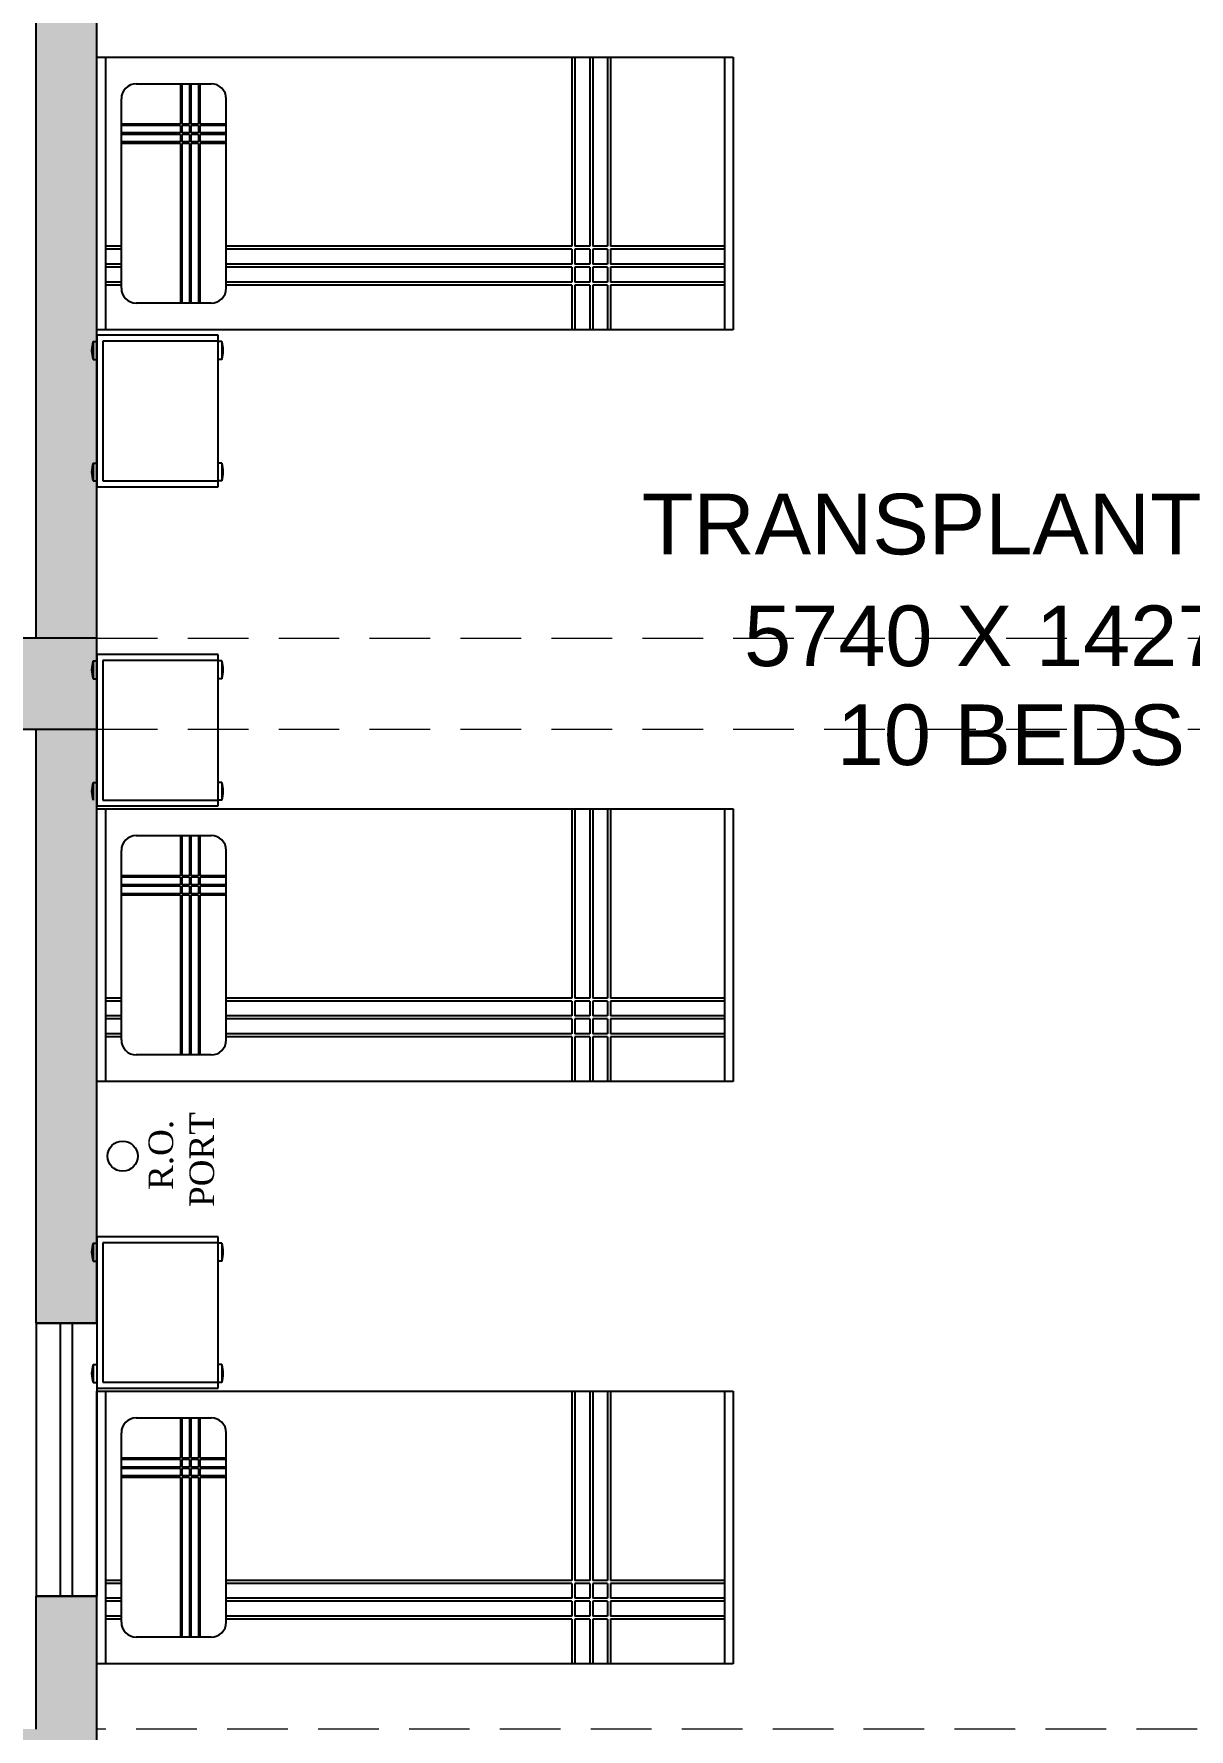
# Model space of a CAD drawing. Extents: x 11034434 to 11724204, y -4674497 to -3911811.
# Drawn here: x 11291213 to 11295024, y -4629742 to -4624148 of the extents above; entities that cross this region are included whole.
import ezdxf

# ---------------------------------------------------------------- set-up
doc = ezdxf.new("R2010")
doc.units = 0
doc.header["$MEASUREMENT"] = 0
doc.linetypes.add('HIDDEN', pattern=[0.375, 0.25, -0.125])
doc.layers.get('0').update_dxf_attribs({"color": 251, "linetype": 'CONTINUOUS'})
for name, color, linetype in [('BEAM', 251, 'CONTINUOUS'), ('HATCH', 251, 'CONTINUOUS'), ('HS', 251, 'CONTINUOUS')]:
    doc.layers.add(name, color=color, linetype=linetype)
doc.layers.add('OT TEXT', color=251, linetype='CONTINUOUS', lineweight=5)
doc.styles.get("Standard").update_dxf_attribs({"font": 'arial.ttf'})

msp = doc.modelspace()

# ---------------------------------------------------------------- hatches: boundary and pattern name
at = {"layer": 'HATCH', "ltscale": 500}
h = msp.add_hatch(color=251, dxfattribs=at)
h.dxf.hatch_style = 1
h.paths.add_polyline_path([(11284390.7, -4648802), (11284690.7, -4648802), (11284690.7, -4649702), (11284390.7, -4649702)])
h.paths.add_polyline_path([(11327800.7, -4652667), (11328700.7, -4652667), (11328700.7, -4652967), (11327800.7, -4652967)])
h.paths.add_polyline_path([(11302215.7, -4658732), (11302515.7, -4658732), (11302515.7, -4659632), (11302215.7, -4659632)])
h.paths.add_polyline_path([(11324600.7, -4658732), (11325200.7, -4658732), (11325200.7, -4659032), (11324600.7, -4659032)])
h.paths.add_polyline_path([(11280960.7, -4640612), (11281710.7, -4640612), (11281710.7, -4640912), (11280960.7, -4640912)])
h.paths.add_polyline_path([(11280960.7, -4644142), (11281860.7, -4644142), (11281860.7, -4644442), (11280960.7, -4644442)])
h.paths.add_polyline_path([(11317942.4, -4658632), (11318770.7, -4658632), (11318770.7, -4658932), (11317942.4, -4658932)])
h.paths.add_polyline_path([(11294185.7, -4658032), (11294485.7, -4658032), (11294485.7, -4658932), (11294185.7, -4658932)])
h.paths.add_polyline_path([(11288015.7, -4658182), (11288315.7, -4658182), (11288315.7, -4658932), (11288015.7, -4658932)])
h.paths.add_polyline_path([(11287690.7, -4658957), (11287990.7, -4658957), (11287990.7, -4659707), (11287690.7, -4659707)])
h.paths.add_polyline_path([(11280960.7, -4629742), (11281710.7, -4629742), (11281710.7, -4630042), (11280960.7, -4630042)])
h.paths.add_polyline_path([(11327800.7, -4629742), (11328700.7, -4629742), (11328700.7, -4630042), (11327800.7, -4630042)])
h.paths.add_polyline_path([(11280860.7, -4648802), (11281160.7, -4648802), (11281160.7, -4649702), (11280860.7, -4649702)])
h.paths.add_polyline_path([(11287690.7, -4658182), (11287990.7, -4658182), (11287990.7, -4658932), (11287690.7, -4658932)])
h.paths.add_polyline_path([(11327700.7, -4616012), (11328000.7, -4616012), (11328000.7, -4615033.7), (11327700.7, -4615033.7)])
h.paths.add_polyline_path([(11280960.7, -4637012), (11281710.7, -4637012), (11281710.7, -4637312), (11280960.7, -4637312)])
h.paths.add_polyline_path([(11309415.7, -4658732), (11309715.7, -4658732), (11309715.7, -4659632), (11309415.7, -4659632)])
h.paths.add_polyline_path([(11327800.7, -4609782), (11328700.7, -4609782), (11328700.7, -4610082), (11327800.7, -4610082)])
h.paths.add_polyline_path([(11327800.7, -4626142), (11328700.7, -4626142), (11328700.7, -4626442), (11327800.7, -4626442)])
h.paths.add_polyline_path([(11280960.7, -4633412), (11281710.7, -4633412), (11281710.7, -4633712), (11280960.7, -4633712)])
h.paths.add_polyline_path([(11313015.7, -4652702), (11313315.7, -4652702), (11313315.7, -4653602), (11313015.7, -4653602)])
h.paths.add_polyline_path([(11327800.7, -4633412), (11328700.7, -4633412), (11328700.7, -4633712), (11327800.7, -4633712)])
h.paths.add_polyline_path([(11286005.7, -4619012), (11286305.7, -4619012), (11286305.7, -4619612), (11286005.7, -4619612)])
h.paths.add_polyline_path([(11280960.7, -4619012), (11281860.7, -4619012), (11281860.7, -4619312), (11280960.7, -4619312)])
h.paths.add_polyline_path([(11327800.7, -4619012), (11328600.7, -4619012), (11328600.7, -4619312), (11327800.7, -4619312)])
h.paths.add_polyline_path([(11324600.7, -4647742), (11325299.6, -4647742), (11325299.6, -4648042), (11324600.7, -4648042)])
h.paths.add_polyline_path([(11321770.7, -4658632), (11322598.9, -4658632), (11322598.9, -4658932), (11321770.7, -4658932)])
h.paths.add_polyline_path([(11327800.7, -4640612), (11328700.7, -4640612), (11328700.7, -4640912), (11327800.7, -4640912)])
h.paths.add_polyline_path([(11286005.7, -4615412), (11286305.7, -4615412), (11286305.7, -4616012), (11286005.7, -4616012)])
h.paths.add_polyline_path([(11286330.7, -4615412), (11286630.7, -4615412), (11286630.7, -4616012), (11286330.7, -4616012)])
h.paths.add_polyline_path([(11282340.7, -4615112), (11282640.7, -4615112), (11282640.7, -4616012), (11282340.7, -4616012)])
h.paths.add_polyline_path([(11327800.7, -4658632), (11328700.7, -4658632), (11328700.7, -4658932), (11327800.7, -4658932)])
h.paths.add_polyline_path([(11300450.7, -4607482), (11300750.7, -4607482), (11300750.7, -4608382), (11300450.7, -4608382)])
h.paths.add_polyline_path([(11306480.7, -4607482), (11306780.7, -4607482), (11306780.7, -4608382), (11306480.7, -4608382)])
h.paths.add_polyline_path([(11284390.7, -4658182), (11284690.7, -4658182), (11284690.7, -4658932), (11284390.7, -4658932)])
h.paths.add_polyline_path([(11286330.7, -4619012), (11286630.7, -4619012), (11286630.7, -4619612), (11286330.7, -4619612)])
h.paths.add_polyline_path([(11297150.7, -4607482), (11297450.7, -4607482), (11297450.7, -4608382), (11297150.7, -4608382)])
h.paths.add_polyline_path([(11282340.7, -4609232), (11282640.7, -4609232), (11282640.7, -4609982), (11282340.7, -4609982)])
h.paths.add_polyline_path([(11286005.7, -4622612), (11286305.7, -4622612), (11286305.7, -4623212), (11286005.7, -4623212)])
h.paths.add_polyline_path([(11286330.7, -4623212), (11286630.7, -4623212), (11286630.7, -4622612), (11286330.7, -4622612)])
h.paths.add_polyline_path([(11284390.7, -4643692), (11284690.7, -4643692), (11284690.7, -4644442), (11284390.7, -4644442)])
h.paths.add_polyline_path([(11286005.7, -4609232), (11286305.7, -4609232), (11286305.7, -4609982), (11286005.7, -4609982)])
h.paths.add_polyline_path([(11283940.7, -4658957), (11284690.7, -4658957), (11284690.7, -4659257), (11283940.7, -4659257)])
h.paths.add_polyline_path([(11313015.7, -4658732), (11313315.7, -4658732), (11313315.7, -4659632), (11313015.7, -4659632)])
h.paths.add_polyline_path([(11284390.7, -4652702), (11284690.7, -4652702), (11284690.7, -4653452), (11284390.7, -4653452)])
h.paths.add_polyline_path([(11305815.7, -4658732), (11306115.7, -4658732), (11306115.7, -4659632), (11305815.7, -4659632)])
h.paths.add_polyline_path([(11327800.7, -4622612), (11328700.7, -4622612), (11328700.7, -4622912), (11327800.7, -4622912)])
h.paths.add_polyline_path([(11280960.7, -4626142), (11281710.7, -4626142), (11281710.7, -4626442), (11280960.7, -4626442)])
h.paths.add_polyline_path([(11321770.7, -4658957), (11322370.7, -4658957), (11322370.7, -4659257), (11321770.7, -4659257)])
h.paths.add_polyline_path([(11280685.7, -4658957), (11281435.7, -4658957), (11281435.7, -4659257), (11280685.7, -4659257)])
h.paths.add_polyline_path([(11318170.7, -4658957), (11318770.7, -4658957), (11318770.7, -4659257), (11318170.7, -4659257)])
h.paths.add_polyline_path([(11281860.7, -4622612), (11280960.7, -4622612), (11280960.7, -4622912), (11281860.7, -4622912)])
h.paths.add_polyline_path([(11294185.7, -4652702), (11294485.7, -4652702), (11294485.7, -4653602), (11294185.7, -4653602)])
h.paths.add_polyline_path([(11298615.7, -4658732), (11298915.7, -4658732), (11298915.7, -4659632), (11298615.7, -4659632)])
h.paths.add_polyline_path([(11318470.7, -4652702), (11318770.7, -4652702), (11318770.7, -4653602), (11318470.7, -4653602)])
h.paths.add_polyline_path([(11327800.7, -4644142), (11328700.7, -4644142), (11328700.7, -4644442), (11327800.7, -4644442)])
h.paths.add_polyline_path([(11327800.7, -4649402), (11328778.9, -4649402), (11328778.9, -4649702), (11327800.7, -4649702)])
h.paths.add_polyline_path([(11288760.7, -4609082), (11289060.7, -4609082), (11289060.7, -4609982), (11288760.7, -4609982)])
edge = h.paths.add_edge_path()
edge.add_line((11309265.7, -4609082), (11309265.7, -4609982))
edge.add_line((11321770.7, -4649702), (11322748.9, -4649702))
edge.add_line((11287690.7, -4643692), (11287690.7, -4644442))
edge.add_line((11309565.7, -4616012), (11309565.7, -4615112))
edge.add_line((11287990.7, -4653452), (11287990.7, -4652702))
edge.add_line((11288015.7, -4652702), (11288015.7, -4653452))
h.paths.add_polyline_path([(11306480.7, -4649402), (11307380.7, -4649402), (11307380.7, -4649702), (11306480.7, -4649702)], flags=17)
h.paths.add_polyline_path([(11291120.7, -4648802), (11291420.7, -4648802), (11291420.7, -4649702), (11291120.7, -4649702)], flags=17)
h.paths.add_polyline_path([(11288015.7, -4648952), (11288315.7, -4648952), (11288315.7, -4649702), (11288015.7, -4649702)], flags=17)
h.paths.add_polyline_path([(11288015.7, -4652702), (11288315.7, -4652702), (11288315.7, -4653452), (11288015.7, -4653452)], flags=17)
h.paths.add_polyline_path([(11296472.4, -4649402), (11297450.7, -4649402), (11297450.7, -4649702), (11296472.4, -4649702)], flags=17)
h.paths.add_polyline_path([(11298276.5, -4652702), (11299254.8, -4652702), (11299254.8, -4653002), (11298276.5, -4653002)], flags=17)
h.paths.add_polyline_path([(11311840.7, -4649402), (11312740.7, -4649402), (11312740.7, -4649702), (11311840.7, -4649702)], flags=17)
h.paths.add_polyline_path([(11300450.7, -4649402), (11301428.9, -4649402), (11301428.9, -4649702), (11300450.7, -4649702)], flags=17)
h.paths.add_polyline_path([(11317870.7, -4649402), (11318770.7, -4649402), (11318770.7, -4649702), (11317870.7, -4649702)], flags=17)
h.paths.add_polyline_path([(11287690.7, -4648952), (11287990.7, -4648952), (11287990.7, -4649702), (11287690.7, -4649702)], flags=17)
h.paths.add_polyline_path([(11287690.7, -4652702), (11287990.7, -4652702), (11287990.7, -4653452), (11287690.7, -4653452)], flags=17)
h.paths.add_polyline_path([(11311840.7, -4622612), (11312740.7, -4622612), (11312740.7, -4622912), (11311840.7, -4622912)], flags=17)
h.paths.add_polyline_path([(11306480.7, -4615412), (11306780.7, -4615412), (11306780.7, -4616012), (11306480.7, -4616012)], flags=16)
h.paths.add_polyline_path([(11306480.7, -4629742), (11307380.7, -4629742), (11307380.7, -4630042), (11306480.7, -4630042)], flags=17)
h.paths.add_polyline_path([(11303250.7, -4613552), (11303850.7, -4613552), (11303850.7, -4613852), (11303250.7, -4613852)], flags=17)
h.paths.add_polyline_path([(11303250.7, -4615712), (11303850.7, -4615712), (11303850.7, -4616012), (11303250.7, -4616012)], flags=16)
h.paths.add_polyline_path([(11311840.7, -4644142), (11312740.7, -4644142), (11312740.7, -4644442), (11311840.7, -4644442)], flags=17)
h.paths.add_polyline_path([(11287690.7, -4643692), (11287990.7, -4643692), (11287990.7, -4644442), (11287690.7, -4644442)], flags=17)
h.paths.add_polyline_path([(11297450.7, -4633712), (11296550.7, -4633712), (11296550.7, -4633412), (11297450.7, -4633412)], flags=17)
h.paths.add_polyline_path([(11290520.7, -4640612), (11291420.7, -4640612), (11291420.7, -4640912), (11290520.7, -4640912)], flags=17)
h.paths.add_polyline_path([(11297150.7, -4643842), (11297450.7, -4643842), (11297450.7, -4644742), (11297150.7, -4644742)], flags=17)
h.paths.add_polyline_path([(11290520.7, -4644142), (11291420.7, -4644142), (11291420.7, -4644442), (11290520.7, -4644442)], flags=17)
h.paths.add_polyline_path([(11306480.7, -4640612), (11307380.7, -4640612), (11307380.7, -4640912), (11306480.7, -4640912)], flags=17)
h.paths.add_polyline_path([(11288015.7, -4643692), (11288315.7, -4643692), (11288315.7, -4644442), (11288015.7, -4644442)], flags=17)
h.paths.add_polyline_path([(11290520.7, -4637012), (11291420.7, -4637012), (11291420.7, -4637312), (11290520.7, -4637312)], flags=17)
h.paths.add_polyline_path([(11311840.7, -4626142), (11312740.7, -4626142), (11312740.7, -4626442), (11311840.7, -4626442)], flags=17)
h.paths.add_polyline_path([(11311840.7, -4637012), (11312740.7, -4637012), (11312740.7, -4637312), (11311840.7, -4637312)], flags=17)
h.paths.add_polyline_path([(11311840.7, -4633412), (11312740.7, -4633412), (11312740.7, -4633712), (11311840.7, -4633712)], flags=17)
h.paths.add_polyline_path([(11315340.7, -4647742), (11315940.7, -4647742), (11315940.7, -4648042), (11315340.7, -4648042)], flags=17)
h.paths.add_polyline_path([(11321770.7, -4629742), (11322670.7, -4629742), (11322670.7, -4630042), (11321770.7, -4630042)], flags=17)
h.paths.add_polyline_path([(11317870.7, -4629742), (11318770.7, -4629742), (11318770.7, -4630042), (11317870.7, -4630042)], flags=17)
h.paths.add_polyline_path([(11300450.7, -4636712), (11300750.7, -4636712), (11300750.7, -4637612), (11300450.7, -4637612)], flags=17)
h.paths.add_polyline_path([(11306480.7, -4637012), (11307380.7, -4637012), (11307380.7, -4637312), (11306480.7, -4637312)], flags=17)
h.paths.add_polyline_path([(11321770.7, -4649402), (11322748.9, -4649402), (11322748.9, -4649702), (11321770.7, -4649702)], flags=17)
h.paths.add_polyline_path([(11297150.7, -4636712), (11297450.7, -4636712), (11297450.7, -4637612), (11297150.7, -4637612)], flags=17)
h.paths.add_polyline_path([(11318470.7, -4636712), (11318770.7, -4636712), (11318770.7, -4637612), (11318470.7, -4637612)], flags=17)
h.paths.add_polyline_path([(11300450.7, -4629742), (11301350.7, -4629742), (11301350.7, -4630042), (11300450.7, -4630042)], flags=17)
h.paths.add_polyline_path([(11313568.2, -4615712), (11314468.2, -4615712), (11314468.2, -4616012), (11313568.2, -4616012)], flags=17)
h.paths.add_polyline_path([(11317870.7, -4615712), (11318770.7, -4615712), (11318770.7, -4616012), (11317870.7, -4616012)], flags=17)
h.paths.add_polyline_path([(11321770.7, -4615712), (11322670.7, -4615712), (11322670.7, -4616012), (11321770.7, -4616012)], flags=17)
h.paths.add_polyline_path([(11306480.7, -4633412), (11307380.7, -4633412), (11307380.7, -4633712), (11306480.7, -4633712)], flags=17)
h.paths.add_polyline_path([(11300450.7, -4633412), (11301350.7, -4633412), (11301350.7, -4633712), (11300450.7, -4633712)], flags=17)
h.paths.add_polyline_path([(11294020.7, -4647742), (11294620.7, -4647742), (11294620.7, -4648042), (11294020.7, -4648042)], flags=17)
h.paths.add_polyline_path([(11306480.7, -4622612), (11307380.7, -4622612), (11307380.7, -4622912), (11306480.7, -4622912)], flags=17)
h.paths.add_polyline_path([(11290520.7, -4633412), (11291420.7, -4633412), (11291420.7, -4633712), (11290520.7, -4633712)], flags=17)
h.paths.add_polyline_path([(11321770.7, -4633412), (11322670.7, -4633412), (11322670.7, -4633712), (11321770.7, -4633712)], flags=17)
h.paths.add_polyline_path([(11317870.7, -4633412), (11318770.7, -4633412), (11318770.7, -4633712), (11317870.7, -4633712)], flags=17)
h.paths.add_polyline_path([(11321770.7, -4636712), (11322070.7, -4636712), (11322070.7, -4637612), (11321770.7, -4637612)], flags=17)
h.paths.add_polyline_path([(11300450.7, -4640312), (11300750.7, -4640312), (11300750.7, -4641212), (11300450.7, -4641212)], flags=17)
h.paths.add_polyline_path([(11321770.7, -4643842), (11322070.7, -4643842), (11322070.7, -4644742), (11321770.7, -4644742)], flags=17)
h.paths.add_polyline_path([(11306480.7, -4626142), (11307380.7, -4626142), (11307380.7, -4626442), (11306480.7, -4626442)], flags=17)
h.paths.add_polyline_path([(11318470.7, -4625842), (11318770.7, -4625842), (11318770.7, -4626742), (11318470.7, -4626742)], flags=17)
h.paths.add_polyline_path([(11321770.7, -4625842), (11322070.7, -4625842), (11322070.7, -4626742), (11321770.7, -4626742)], flags=17)
h.paths.add_polyline_path([(11296550.7, -4629742), (11297450.7, -4629742), (11297450.7, -4630042), (11296550.7, -4630042)], flags=17)
h.paths.add_polyline_path([(11311645.4, -4629741.8), (11312740.7, -4629742), (11312740.7, -4630042), (11311645.4, -4630041.8)], flags=17)
h.paths.add_polyline_path([(11290520.7, -4629742), (11291420.7, -4629742), (11291420.7, -4630042), (11290520.7, -4630042)], flags=17)
h.paths.add_polyline_path([(11305476.5, -4652702), (11306454.8, -4652702), (11306454.8, -4653002), (11305476.5, -4653002)], flags=17)
h.paths.add_polyline_path([(11297150.7, -4640312), (11297450.7, -4640312), (11297450.7, -4641212), (11297150.7, -4641212)], flags=17)
h.paths.add_polyline_path([(11293005.7, -4609982), (11293305.7, -4609982), (11293305.7, -4609182), (11293005.7, -4609182)], flags=17)
h.paths.add_polyline_path([(11321770.7, -4622312), (11322070.7, -4622312), (11322070.7, -4623212), (11321770.7, -4623212)], flags=17)
h.paths.add_polyline_path([(11297150.7, -4612952), (11297450.7, -4612952), (11297450.7, -4613852), (11297150.7, -4613852)], flags=17)
h.paths.add_polyline_path([(11311840.7, -4619012), (11312740.7, -4619012), (11312740.7, -4619312), (11311840.7, -4619312)], flags=17)
h.paths.add_polyline_path([(11306480.7, -4612952), (11306780.7, -4612952), (11306780.7, -4613852), (11306480.7, -4613852)], flags=17)
h.paths.add_polyline_path([(11293005.7, -4615112), (11293305.7, -4615112), (11293305.7, -4616012), (11293005.7, -4616012)], flags=17)
h.paths.add_polyline_path([(11309265.7, -4615112), (11309565.7, -4615112), (11309565.7, -4616012), (11309265.7, -4616012)], flags=16)
h.paths.add_polyline_path([(11290520.7, -4619012), (11291420.7, -4619012), (11291420.7, -4619312), (11290520.7, -4619312)], flags=17)
h.paths.add_polyline_path([(11300450.7, -4619012), (11301095.7, -4619012), (11301095.7, -4619312), (11300450.7, -4619312)], flags=17)
h.paths.add_polyline_path([(11288760.7, -4615112), (11289060.7, -4615112), (11289060.7, -4616012), (11288760.7, -4616012)], flags=17)
h.paths.add_polyline_path([(11318470.7, -4609082), (11318770.7, -4609082), (11318770.7, -4609982), (11318470.7, -4609982)], flags=17)
h.paths.add_polyline_path([(11297150.7, -4615112), (11297450.7, -4615112), (11297450.7, -4616012), (11297150.7, -4616012)], flags=17)
h.paths.add_polyline_path([(11313868.2, -4609082), (11314168.2, -4609082), (11314168.2, -4609982), (11313868.2, -4609982)], flags=17)
h.paths.add_polyline_path([(11321770.7, -4619012), (11322670.7, -4619012), (11322670.7, -4619312), (11321770.7, -4619312)], flags=17)
h.paths.add_polyline_path([(11297150.7, -4625842), (11297450.7, -4625842), (11297450.7, -4626742), (11297150.7, -4626742)], flags=17)
h.paths.add_polyline_path([(11290520.7, -4622612), (11291420.7, -4622612), (11291420.7, -4622912), (11290520.7, -4622912)], flags=17)
h.paths.add_polyline_path([(11309265.7, -4609082), (11309565.7, -4609082), (11309565.7, -4609982), (11309265.7, -4609982)], flags=17)
h.paths.add_polyline_path([(11317870.7, -4619012), (11318770.7, -4619012), (11318770.7, -4619312), (11317870.7, -4619312)], flags=17)
h.paths.add_polyline_path([(11321770.7, -4609082), (11322070.7, -4609082), (11322070.7, -4609982), (11321770.7, -4609982)], flags=17)
h.paths.add_polyline_path([(11309076.5, -4652702), (11310054.8, -4652702), (11310054.8, -4653002), (11309076.5, -4653002)], flags=17)
h.paths.add_polyline_path([(11306480.7, -4619012), (11307380.7, -4619012), (11307380.7, -4619312), (11306480.7, -4619312)], flags=17)
h.paths.add_polyline_path([(11306480.7, -4644142), (11307380.7, -4644142), (11307380.7, -4644442), (11306480.7, -4644442)], flags=17)
h.paths.add_polyline_path([(11300450.7, -4622312), (11300750.7, -4622312), (11300750.7, -4623212), (11300450.7, -4623212)], flags=17)
h.paths.add_polyline_path([(11311840.7, -4640612), (11312740.7, -4640612), (11312740.7, -4640912), (11311840.7, -4640912)], flags=17)
h.paths.add_polyline_path([(11297150.7, -4623212), (11297450.7, -4623212), (11297450.7, -4622314.4), (11297150.7, -4622314.4)], flags=17)
h.paths.add_polyline_path([(11318470.7, -4640312), (11318770.7, -4640312), (11318770.7, -4641212), (11318470.7, -4641212)], flags=17)
h.paths.add_polyline_path([(11300450.7, -4643842), (11300750.7, -4643842), (11300750.7, -4644742), (11300450.7, -4644742)], flags=17)
h.paths.add_polyline_path([(11321770.7, -4640312), (11322070.7, -4640312), (11322070.7, -4641212), (11321770.7, -4641212)], flags=17)
h.paths.add_polyline_path([(11296472.4, -4619012), (11297450.7, -4619012), (11297450.7, -4619312), (11296472.4, -4619312)], flags=17)
h.paths.add_polyline_path([(11318470.7, -4643842), (11318770.7, -4643842), (11318770.7, -4644742), (11318470.7, -4644742)], flags=17)
h.paths.add_polyline_path([(11300450.7, -4625842), (11300750.7, -4625842), (11300750.7, -4626742), (11300450.7, -4626742)], flags=17)
h.paths.add_polyline_path([(11290520.7, -4626142), (11291420.7, -4626142), (11291420.7, -4626442), (11290520.7, -4626442)], flags=17)
h.paths.add_polyline_path([(11318470.7, -4622312), (11318770.7, -4622312), (11318770.7, -4623212), (11318470.7, -4623212)], flags=17)
h.paths.add_polyline_path([(11322070.7, -4652759.1), (11321770.7, -4652759.1), (11321770.7, -4653680.2), (11322070.7, -4653680.2)])
at = {"layer": 'HS', "lineweight": -3, "ltscale": 500}
h = msp.add_hatch(color=256, dxfattribs=at)
h.dxf.hatch_style = 1
h.paths.add_polyline_path([(11291220.7, -4628403), (11291420.7, -4628403), (11291420.7, -4627651), (11291220.7, -4627651)])
h.paths.add_polyline_path([(11291420.7, -4625725.5), (11291420.7, -4624083.5), (11291220.7, -4624083.5), (11291220.7, -4625725.5)])
h.paths.add_polyline_path([(11291220.7, -4629742), (11291220.7, -4629303), (11291420.7, -4629303), (11291420.7, -4629742)])
h.paths.add_polyline_path([(11291220.7, -4626142), (11291220.7, -4625725.5), (11291420.7, -4625725.5), (11291420.7, -4626142)])
h.paths.add_polyline_path([(11291220.7, -4626442), (11291220.7, -4627651), (11291420.7, -4627651), (11291420.7, -4626442)])
h.paths.add_polyline_path([(11291220.7, -4622912), (11291220.7, -4623183.5), (11291420.7, -4623183.5), (11291420.7, -4622912)])

# ---------------------------------------------------------------- linework, layer by layer
at = {"lineweight": 25}
for p, q in [((11291220.7, -4626142), (11291220.7, -4622912)), ((11291420.7, -4624224.8), (11293520.7, -4624224.8)), ((11291420.7, -4625124.8), (11291420.7, -4624224.8)), ((11291450.2, -4625124.8), (11291450.2, -4624224.8)), ((11293491.1, -4624224.8), (11293491.1, -4625124.8)), ((11293520.7, -4624224.8), (11293520.7, -4625124.8)), ((11291501.7, -4624987.5), (11291501.7, -4624362.2)), ((11291550.9, -4624312.9), (11291798.3, -4624312.9)), ((11291847.5, -4624987.5), (11291847.5, -4624362.2)), ((11291420.7, -4626442), (11291420.7, -4624924.5)), ((11291798.3, -4625036.7), (11291550.9, -4625036.7)), ((11293520.7, -4625124.8), (11291420.7, -4625124.8)), ((11291820.7, -4625142.3), (11291420.7, -4625142.3)), ((11291420.7, -4625142.3), (11291420.7, -4625642.3)), ((11291820.7, -4625642.3), (11291820.7, -4625142.3)), ((11291408.5, -4625163.4), (11291408.5, -4625222.5)), ((11291408.5, -4625163.4), (11291420.7, -4625163.4)), ((11291440.4, -4625162), (11291440.4, -4625622.6)), ((11291820.7, -4625162), (11291440.4, -4625162)), ((11291832.8, -4625163.4), (11291820.7, -4625163.4)), ((11291832.8, -4625163.4), (11291832.8, -4625222.5)), ((11291408.5, -4625222.5), (11291420.7, -4625222.5)), ((11291832.8, -4625222.5), (11291820.7, -4625222.5)), ((11291408.5, -4625564.4), (11291408.5, -4625623.5)), ((11291408.5, -4625564.4), (11291420.7, -4625564.4)), ((11291832.8, -4625564.4), (11291820.7, -4625564.4)), ((11291832.8, -4625564.4), (11291832.8, -4625623.5)), ((11291408.5, -4625623.5), (11291420.7, -4625623.5)), ((11291420.7, -4625642.3), (11291820.7, -4625642.3)), ((11291440.4, -4625622.6), (11291820.7, -4625622.6)), ((11291832.8, -4625623.5), (11291820.7, -4625623.5)), ((11291420.7, -4626142), (11290520.7, -4626142)), ((11291820.7, -4626195.9), (11291420.7, -4626195.9)), ((11291420.7, -4626195.9), (11291420.7, -4626695.9)), ((11291820.7, -4626695.9), (11291820.7, -4626195.9)), ((11291408.5, -4626217), (11291408.5, -4626276.1)), ((11291408.5, -4626217), (11291420.7, -4626217)), ((11291440.4, -4626215.6), (11291440.4, -4626676.2)), ((11291820.7, -4626215.6), (11291440.4, -4626215.6)), ((11291832.8, -4626217), (11291820.7, -4626217)), ((11291832.8, -4626217), (11291832.8, -4626276.1)), ((11291408.5, -4626276.1), (11291420.7, -4626276.1)), ((11291832.8, -4626276.1), (11291820.7, -4626276.1)), ((11290520.7, -4626442), (11291420.7, -4626442)), ((11291220.7, -4628403), (11291220.7, -4626442)), ((11291420.7, -4628403), (11291420.7, -4626442)), ((11291408.5, -4626618), (11291408.5, -4626677.1)), ((11291408.5, -4626618), (11291420.7, -4626618)), ((11291832.8, -4626618), (11291820.7, -4626618)), ((11291832.8, -4626618), (11291832.8, -4626677.1)), ((11291420.7, -4626695.9), (11291820.7, -4626695.9)), ((11291420.7, -4626705.4), (11293520.7, -4626705.4)), ((11291440.4, -4626676.2), (11291820.7, -4626676.2)), ((11291450.2, -4627605.4), (11291450.2, -4626705.4)), ((11291832.8, -4626677.1), (11291820.7, -4626677.1)), ((11293491.1, -4626705.4), (11293491.1, -4627605.4)), ((11293520.7, -4626705.4), (11293520.7, -4627605.4)), ((11291550.9, -4626793.5), (11291798.3, -4626793.5)), ((11291501.7, -4627468.1), (11291501.7, -4626842.7)), ((11291847.5, -4627468.1), (11291847.5, -4626842.7)), ((11291798.3, -4627517.3), (11291550.9, -4627517.3)), ((11293520.7, -4627605.4), (11291420.7, -4627605.4)), ((11291408.5, -4628138.4), (11291408.5, -4628197.5)), ((11291408.5, -4628138.4), (11291420.7, -4628138.4)), ((11291820.7, -4628117.3), (11291420.7, -4628117.3)), ((11291420.7, -4628117.3), (11291420.7, -4628617.3)), ((11291440.4, -4628137), (11291440.4, -4628597.6)), ((11291820.7, -4628137), (11291440.4, -4628137)), ((11291820.7, -4628617.3), (11291820.7, -4628117.3)), ((11291832.8, -4628138.4), (11291820.7, -4628138.4)), ((11291832.8, -4628138.4), (11291832.8, -4628197.5)), ((11291408.5, -4628197.5), (11291420.7, -4628197.5)), ((11291832.8, -4628197.5), (11291820.7, -4628197.5)), ((11291220.7, -4628403), (11291220.7, -4629303)), ((11291220.7, -4628403), (11291420.7, -4628403)), ((11291300.7, -4629303), (11291300.7, -4628403)), ((11291340.7, -4629303), (11291340.7, -4628403)), ((11291420.7, -4628403), (11291420.7, -4629303)), ((11291408.5, -4628539.4), (11291408.5, -4628598.5)), ((11291408.5, -4628539.4), (11291420.7, -4628539.4)), ((11291832.8, -4628539.4), (11291820.7, -4628539.4)), ((11291832.8, -4628539.4), (11291832.8, -4628598.5)), ((11291408.5, -4628598.5), (11291420.7, -4628598.5)), ((11291440.4, -4628597.6), (11291820.7, -4628597.6)), ((11291832.8, -4628598.5), (11291820.7, -4628598.5)), ((11291420.7, -4628617.3), (11291820.7, -4628617.3)), ((11291420.7, -4628626.8), (11293520.7, -4628626.8)), ((11291420.7, -4629526.8), (11291420.7, -4628626.8)), ((11291450.2, -4629526.8), (11291450.2, -4628626.8)), ((11293491.1, -4628626.8), (11293491.1, -4629526.8)), ((11293520.7, -4628626.8), (11293520.7, -4629526.8)), ((11291550.9, -4628714.9), (11291798.3, -4628714.9)), ((11291501.7, -4629389.4), (11291501.7, -4628764.1)), ((11291847.5, -4629389.4), (11291847.5, -4628764.1)), ((11291220.7, -4629303), (11291420.7, -4629303)), ((11291220.7, -4629742), (11291220.7, -4629303)), ((11291420.7, -4633712), (11291420.7, -4629303)), ((11291798.3, -4629438.7), (11291550.9, -4629438.7)), ((11293520.7, -4629526.8), (11291420.7, -4629526.8))]:
    msp.add_line(p, q, dxfattribs=at)
at = {"lineweight": 25, "ltscale": 500}
for p, q in [((11291420.7, -4626142), (11291420.7, -4623512)), ((11291420.7, -4628403), (11291220.7, -4628403)), ((11291420.7, -4629742), (11291420.7, -4628853)), ((11291420.7, -4629303), (11291220.7, -4629303))]:
    msp.add_line(p, q, dxfattribs=at)
at = {"lineweight": 25, "ltscale": 0.75}
for p, q in [((11292987.8, -4624224.8), (11292987.8, -4624849.2)), ((11292997.7, -4624224.8), (11292997.7, -4624849.2)), ((11293046.9, -4624224.8), (11293046.9, -4624849.2)), ((11293056.7, -4624224.8), (11293056.7, -4624849.2)), ((11293105.9, -4624224.8), (11293105.9, -4624849.2)), ((11293115.8, -4624224.8), (11293115.8, -4624849.2)), ((11291696.7, -4624312.9), (11291696.7, -4624445.7)), ((11291701.6, -4624312.9), (11291701.6, -4624445.7)), ((11291726.2, -4624312.9), (11291726.2, -4624445.7)), ((11291731.1, -4624312.9), (11291731.1, -4624445.7)), ((11291755.7, -4624312.9), (11291755.7, -4624445.7)), ((11291760.7, -4624312.9), (11291760.7, -4624445.7)), ((11291696.7, -4624445.7), (11291501.7, -4624445.7)), ((11291696.7, -4624450.6), (11291501.7, -4624450.6)), ((11291696.7, -4624475.2), (11291501.7, -4624475.2)), ((11291696.7, -4624450.6), (11291696.7, -4624475.2)), ((11291726.2, -4624445.7), (11291701.6, -4624445.7)), ((11291726.2, -4624450.6), (11291701.6, -4624450.6)), ((11291701.6, -4624450.6), (11291701.6, -4624475.2)), ((11291726.2, -4624475.2), (11291701.6, -4624475.2)), ((11291726.2, -4624450.6), (11291726.2, -4624475.2)), ((11291755.7, -4624445.7), (11291731.1, -4624445.7)), ((11291755.7, -4624450.6), (11291731.1, -4624450.6)), ((11291731.1, -4624450.6), (11291731.1, -4624475.2)), ((11291755.7, -4624475.2), (11291731.1, -4624475.2)), ((11291755.7, -4624450.6), (11291755.7, -4624475.2)), ((11291847.5, -4624445.7), (11291760.7, -4624445.7)), ((11291760.7, -4624450.6), (11291760.7, -4624475.2)), ((11291847.5, -4624450.6), (11291760.7, -4624450.6)), ((11291847.5, -4624475.2), (11291760.7, -4624475.2)), ((11291696.7, -4624480.2), (11291501.7, -4624480.2)), ((11291696.7, -4624504.8), (11291501.7, -4624504.8)), ((11291696.7, -4624509.7), (11291501.7, -4624509.7)), ((11291696.7, -4624480.2), (11291696.7, -4624504.8)), ((11291696.7, -4624509.7), (11291696.7, -4625036.7)), ((11291726.2, -4624480.2), (11291701.6, -4624480.2)), ((11291701.6, -4624480.2), (11291701.6, -4624504.8)), ((11291726.2, -4624504.8), (11291701.6, -4624504.8)), ((11291726.2, -4624509.7), (11291701.6, -4624509.7)), ((11291701.6, -4624509.7), (11291701.6, -4625036.7)), ((11291726.2, -4624480.2), (11291726.2, -4624504.8)), ((11291726.2, -4624509.7), (11291726.2, -4625036.7)), ((11291731.1, -4624480.2), (11291731.1, -4624504.8)), ((11291755.7, -4624480.2), (11291731.1, -4624480.2)), ((11291755.7, -4624504.8), (11291731.1, -4624504.8)), ((11291731.1, -4624509.7), (11291731.1, -4625036.7)), ((11291755.7, -4624509.7), (11291731.1, -4624509.7)), ((11291755.7, -4624480.2), (11291755.7, -4624504.8)), ((11291755.7, -4624509.7), (11291755.7, -4625036.7)), ((11291760.7, -4624480.2), (11291760.7, -4624504.8)), ((11291847.5, -4624480.2), (11291760.7, -4624480.2)), ((11291847.5, -4624504.8), (11291760.7, -4624504.8)), ((11291847.5, -4624509.7), (11291760.7, -4624509.7)), ((11291760.7, -4624509.7), (11291760.7, -4625036.7)), ((11291501.7, -4624849.2), (11291450.2, -4624849.2)), ((11291501.7, -4624859.1), (11291450.2, -4624859.1)), ((11292987.8, -4624849.2), (11291847.5, -4624849.2)), ((11292987.8, -4624859.1), (11291847.5, -4624859.1)), ((11292987.8, -4624859.1), (11292987.8, -4624908.3)), ((11293046.9, -4624849.2), (11292997.7, -4624849.2)), ((11293046.9, -4624859.1), (11292997.7, -4624859.1)), ((11292997.7, -4624859.1), (11292997.7, -4624908.3)), ((11293046.9, -4624859.1), (11293046.9, -4624908.3)), ((11293105.9, -4624849.2), (11293056.7, -4624849.2)), ((11293105.9, -4624859.1), (11293056.7, -4624859.1)), ((11293056.7, -4624859.1), (11293056.7, -4624908.3)), ((11293105.9, -4624859.1), (11293105.9, -4624908.3)), ((11293491.1, -4624849.2), (11293115.8, -4624849.2)), ((11293491.1, -4624859.1), (11293115.8, -4624859.1)), ((11293115.8, -4624859.1), (11293115.8, -4624908.3)), ((11291501.7, -4624908.3), (11291450.2, -4624908.3)), ((11291501.7, -4624918.1), (11291450.2, -4624918.1)), ((11292987.8, -4624908.3), (11291847.5, -4624908.3)), ((11292987.8, -4624918.1), (11291847.5, -4624918.1)), ((11292987.8, -4624918.1), (11292987.8, -4624967.3)), ((11293046.9, -4624908.3), (11292997.7, -4624908.3)), ((11293046.9, -4624918.1), (11292997.7, -4624918.1)), ((11292997.7, -4624918.1), (11292997.7, -4624967.3)), ((11293046.9, -4624918.1), (11293046.9, -4624967.3)), ((11293105.9, -4624908.3), (11293056.7, -4624908.3)), ((11293105.9, -4624918.1), (11293056.7, -4624918.1)), ((11293056.7, -4624918.1), (11293056.7, -4624967.3)), ((11293105.9, -4624918.1), (11293105.9, -4624967.3)), ((11293491.1, -4624908.3), (11293115.8, -4624908.3)), ((11293491.1, -4624918.1), (11293115.8, -4624918.1)), ((11293115.8, -4624918.1), (11293115.8, -4624967.3)), ((11291501.7, -4624967.3), (11291450.2, -4624967.3)), ((11291501.7, -4624977.2), (11291450.2, -4624977.2)), ((11292987.8, -4624967.3), (11291847.5, -4624967.3)), ((11292987.8, -4624977.2), (11291847.5, -4624977.2)), ((11292987.8, -4624977.2), (11292987.8, -4625124.8)), ((11293046.9, -4624967.3), (11292997.7, -4624967.3)), ((11293046.9, -4624977.2), (11292997.7, -4624977.2)), ((11292997.7, -4624977.2), (11292997.7, -4625124.8)), ((11293046.9, -4624977.2), (11293046.9, -4625124.8)), ((11293105.9, -4624967.3), (11293056.7, -4624967.3)), ((11293105.9, -4624977.2), (11293056.7, -4624977.2)), ((11293056.7, -4624977.2), (11293056.7, -4625124.8)), ((11293105.9, -4624977.2), (11293105.9, -4625124.8)), ((11293491.1, -4624967.3), (11293115.8, -4624967.3)), ((11293491.1, -4624977.2), (11293115.8, -4624977.2)), ((11293115.8, -4624977.2), (11293115.8, -4625124.8)), ((11292987.8, -4626705.4), (11292987.8, -4627329.8)), ((11292997.7, -4626705.4), (11292997.7, -4627329.8)), ((11293046.9, -4626705.4), (11293046.9, -4627329.8)), ((11293056.7, -4626705.4), (11293056.7, -4627329.8)), ((11293105.9, -4626705.4), (11293105.9, -4627329.8)), ((11293115.8, -4626705.4), (11293115.8, -4627329.8)), ((11291696.7, -4626793.5), (11291696.7, -4626926.3)), ((11291701.6, -4626793.5), (11291701.6, -4626926.3)), ((11291726.2, -4626793.5), (11291726.2, -4626926.3)), ((11291731.1, -4626793.5), (11291731.1, -4626926.3)), ((11291755.7, -4626793.5), (11291755.7, -4626926.3)), ((11291760.7, -4626793.5), (11291760.7, -4626926.3)), ((11291696.7, -4626926.3), (11291501.7, -4626926.3)), ((11291696.7, -4626931.2), (11291501.7, -4626931.2)), ((11291696.7, -4626931.2), (11291696.7, -4626955.8)), ((11291726.2, -4626926.3), (11291701.6, -4626926.3)), ((11291726.2, -4626931.2), (11291701.6, -4626931.2)), ((11291701.6, -4626931.2), (11291701.6, -4626955.8)), ((11291726.2, -4626931.2), (11291726.2, -4626955.8)), ((11291755.7, -4626926.3), (11291731.1, -4626926.3)), ((11291755.7, -4626931.2), (11291731.1, -4626931.2)), ((11291731.1, -4626931.2), (11291731.1, -4626955.8)), ((11291755.7, -4626931.2), (11291755.7, -4626955.8)), ((11291847.5, -4626926.3), (11291760.7, -4626926.3)), ((11291760.7, -4626931.2), (11291760.7, -4626955.8)), ((11291847.5, -4626931.2), (11291760.7, -4626931.2)), ((11291696.7, -4626955.8), (11291501.7, -4626955.8)), ((11291696.7, -4626960.7), (11291501.7, -4626960.7)), ((11291696.7, -4626985.3), (11291501.7, -4626985.3)), ((11291696.7, -4626990.3), (11291501.7, -4626990.3)), ((11291696.7, -4626960.7), (11291696.7, -4626985.3)), ((11291696.7, -4626990.3), (11291696.7, -4627517.3)), ((11291726.2, -4626955.8), (11291701.6, -4626955.8)), ((11291726.2, -4626960.7), (11291701.6, -4626960.7)), ((11291701.6, -4626960.7), (11291701.6, -4626985.3)), ((11291726.2, -4626985.3), (11291701.6, -4626985.3)), ((11291726.2, -4626990.3), (11291701.6, -4626990.3)), ((11291701.6, -4626990.3), (11291701.6, -4627517.3)), ((11291726.2, -4626960.7), (11291726.2, -4626985.3)), ((11291726.2, -4626990.3), (11291726.2, -4627517.3)), ((11291755.7, -4626955.8), (11291731.1, -4626955.8)), ((11291731.1, -4626960.7), (11291731.1, -4626985.3)), ((11291755.7, -4626960.7), (11291731.1, -4626960.7)), ((11291755.7, -4626985.3), (11291731.1, -4626985.3)), ((11291731.1, -4626990.3), (11291731.1, -4627517.3)), ((11291755.7, -4626990.3), (11291731.1, -4626990.3)), ((11291755.7, -4626960.7), (11291755.7, -4626985.3)), ((11291755.7, -4626990.3), (11291755.7, -4627517.3)), ((11291847.5, -4626955.8), (11291760.7, -4626955.8)), ((11291760.7, -4626960.7), (11291760.7, -4626985.3)), ((11291847.5, -4626960.7), (11291760.7, -4626960.7)), ((11291847.5, -4626985.3), (11291760.7, -4626985.3)), ((11291847.5, -4626990.3), (11291760.7, -4626990.3)), ((11291760.7, -4626990.3), (11291760.7, -4627517.3)), ((11291501.7, -4627329.8), (11291450.2, -4627329.8)), ((11292987.8, -4627329.8), (11291847.5, -4627329.8)), ((11293046.9, -4627329.8), (11292997.7, -4627329.8)), ((11293105.9, -4627329.8), (11293056.7, -4627329.8)), ((11293491.1, -4627329.8), (11293115.8, -4627329.8)), ((11291501.7, -4627339.6), (11291450.2, -4627339.6)), ((11292987.8, -4627339.6), (11291847.5, -4627339.6)), ((11292987.8, -4627339.6), (11292987.8, -4627388.9)), ((11293046.9, -4627339.6), (11292997.7, -4627339.6)), ((11292997.7, -4627339.6), (11292997.7, -4627388.9)), ((11293046.9, -4627339.6), (11293046.9, -4627388.9)), ((11293105.9, -4627339.6), (11293056.7, -4627339.6)), ((11293056.7, -4627339.6), (11293056.7, -4627388.9)), ((11293105.9, -4627339.6), (11293105.9, -4627388.9)), ((11293491.1, -4627339.6), (11293115.8, -4627339.6)), ((11293115.8, -4627339.6), (11293115.8, -4627388.9)), ((11291501.7, -4627388.9), (11291450.2, -4627388.9)), ((11291501.7, -4627398.7), (11291450.2, -4627398.7)), ((11292987.8, -4627388.9), (11291847.5, -4627388.9)), ((11292987.8, -4627398.7), (11291847.5, -4627398.7)), ((11292987.8, -4627398.7), (11292987.8, -4627447.9)), ((11293046.9, -4627388.9), (11292997.7, -4627388.9)), ((11293046.9, -4627398.7), (11292997.7, -4627398.7)), ((11292997.7, -4627398.7), (11292997.7, -4627447.9)), ((11293046.9, -4627398.7), (11293046.9, -4627447.9)), ((11293105.9, -4627388.9), (11293056.7, -4627388.9)), ((11293105.9, -4627398.7), (11293056.7, -4627398.7)), ((11293056.7, -4627398.7), (11293056.7, -4627447.9)), ((11293105.9, -4627398.7), (11293105.9, -4627447.9)), ((11293491.1, -4627388.9), (11293115.8, -4627388.9)), ((11293491.1, -4627398.7), (11293115.8, -4627398.7)), ((11293115.8, -4627398.7), (11293115.8, -4627447.9)), ((11291501.7, -4627447.9), (11291450.2, -4627447.9)), ((11291501.7, -4627457.8), (11291450.2, -4627457.8)), ((11292987.8, -4627447.9), (11291847.5, -4627447.9)), ((11292987.8, -4627457.8), (11291847.5, -4627457.8)), ((11292987.8, -4627457.8), (11292987.8, -4627605.4)), ((11293046.9, -4627447.9), (11292997.7, -4627447.9)), ((11293046.9, -4627457.8), (11292997.7, -4627457.8)), ((11292997.7, -4627457.8), (11292997.7, -4627605.4)), ((11293046.9, -4627457.8), (11293046.9, -4627605.4)), ((11293105.9, -4627447.9), (11293056.7, -4627447.9)), ((11293105.9, -4627457.8), (11293056.7, -4627457.8)), ((11293056.7, -4627457.8), (11293056.7, -4627605.4)), ((11293105.9, -4627457.8), (11293105.9, -4627605.4)), ((11293491.1, -4627447.9), (11293115.8, -4627447.9)), ((11293491.1, -4627457.8), (11293115.8, -4627457.8)), ((11293115.8, -4627457.8), (11293115.8, -4627605.4)), ((11292987.8, -4628626.8), (11292987.8, -4629251.2)), ((11292997.7, -4628626.8), (11292997.7, -4629251.2)), ((11293046.9, -4628626.8), (11293046.9, -4629251.2)), ((11293056.7, -4628626.8), (11293056.7, -4629251.2)), ((11293105.9, -4628626.8), (11293105.9, -4629251.2)), ((11293115.8, -4628626.8), (11293115.8, -4629251.2)), ((11291696.7, -4628714.9), (11291696.7, -4628847.7)), ((11291701.6, -4628714.9), (11291701.6, -4628847.7)), ((11291726.2, -4628714.9), (11291726.2, -4628847.7)), ((11291731.1, -4628714.9), (11291731.1, -4628847.7)), ((11291755.7, -4628714.9), (11291755.7, -4628847.7)), ((11291760.7, -4628714.9), (11291760.7, -4628847.7)), ((11291696.7, -4628847.7), (11291501.7, -4628847.7)), ((11291696.7, -4628852.6), (11291501.7, -4628852.6)), ((11291696.7, -4628877.2), (11291501.7, -4628877.2)), ((11291696.7, -4628882.1), (11291501.7, -4628882.1)), ((11291696.7, -4628852.6), (11291696.7, -4628877.2)), ((11291696.7, -4628882.1), (11291696.7, -4628906.7)), ((11291726.2, -4628847.7), (11291701.6, -4628847.7)), ((11291726.2, -4628852.6), (11291701.6, -4628852.6)), ((11291701.6, -4628852.6), (11291701.6, -4628877.2)), ((11291726.2, -4628877.2), (11291701.6, -4628877.2)), ((11291726.2, -4628882.1), (11291701.6, -4628882.1)), ((11291701.6, -4628882.1), (11291701.6, -4628906.7)), ((11291726.2, -4628852.6), (11291726.2, -4628877.2)), ((11291726.2, -4628882.1), (11291726.2, -4628906.7)), ((11291755.7, -4628847.7), (11291731.1, -4628847.7)), ((11291755.7, -4628852.6), (11291731.1, -4628852.6)), ((11291731.1, -4628852.6), (11291731.1, -4628877.2)), ((11291755.7, -4628877.2), (11291731.1, -4628877.2)), ((11291731.1, -4628882.1), (11291731.1, -4628906.7)), ((11291755.7, -4628882.1), (11291731.1, -4628882.1)), ((11291755.7, -4628852.6), (11291755.7, -4628877.2)), ((11291755.7, -4628882.1), (11291755.7, -4628906.7)), ((11291847.5, -4628847.7), (11291760.7, -4628847.7)), ((11291760.7, -4628852.6), (11291760.7, -4628877.2)), ((11291847.5, -4628852.6), (11291760.7, -4628852.6)), ((11291847.5, -4628877.2), (11291760.7, -4628877.2)), ((11291760.7, -4628882.1), (11291760.7, -4628906.7)), ((11291847.5, -4628882.1), (11291760.7, -4628882.1)), ((11291696.7, -4628906.7), (11291501.7, -4628906.7)), ((11291696.7, -4628911.6), (11291501.7, -4628911.6)), ((11291696.7, -4628911.6), (11291696.7, -4629438.7)), ((11291726.2, -4628906.7), (11291701.6, -4628906.7)), ((11291726.2, -4628911.6), (11291701.6, -4628911.6)), ((11291701.6, -4628911.6), (11291701.6, -4629438.7)), ((11291726.2, -4628911.6), (11291726.2, -4629438.7)), ((11291755.7, -4628906.7), (11291731.1, -4628906.7)), ((11291731.1, -4628911.6), (11291731.1, -4629438.7)), ((11291755.7, -4628911.6), (11291731.1, -4628911.6)), ((11291755.7, -4628911.6), (11291755.7, -4629438.7)), ((11291847.5, -4628906.7), (11291760.7, -4628906.7)), ((11291847.5, -4628911.6), (11291760.7, -4628911.6)), ((11291760.7, -4628911.6), (11291760.7, -4629438.7)), ((11291501.7, -4629251.2), (11291450.2, -4629251.2)), ((11291501.7, -4629261), (11291450.2, -4629261)), ((11292987.8, -4629251.2), (11291847.5, -4629251.2)), ((11292987.8, -4629261), (11291847.5, -4629261)), ((11292987.8, -4629261), (11292987.8, -4629310.2)), ((11293046.9, -4629251.2), (11292997.7, -4629251.2)), ((11293046.9, -4629261), (11292997.7, -4629261)), ((11292997.7, -4629261), (11292997.7, -4629310.2)), ((11293046.9, -4629261), (11293046.9, -4629310.2)), ((11293105.9, -4629251.2), (11293056.7, -4629251.2)), ((11293105.9, -4629261), (11293056.7, -4629261)), ((11293056.7, -4629261), (11293056.7, -4629310.2)), ((11293105.9, -4629261), (11293105.9, -4629310.2)), ((11293491.1, -4629251.2), (11293115.8, -4629251.2)), ((11293491.1, -4629261), (11293115.8, -4629261)), ((11293115.8, -4629261), (11293115.8, -4629310.2)), ((11291501.7, -4629310.2), (11291450.2, -4629310.2)), ((11291501.7, -4629320.1), (11291450.2, -4629320.1)), ((11292987.8, -4629310.2), (11291847.5, -4629310.2)), ((11292987.8, -4629320.1), (11291847.5, -4629320.1)), ((11292987.8, -4629320.1), (11292987.8, -4629369.3)), ((11293046.9, -4629310.2), (11292997.7, -4629310.2)), ((11293046.9, -4629320.1), (11292997.7, -4629320.1)), ((11292997.7, -4629320.1), (11292997.7, -4629369.3)), ((11293046.9, -4629320.1), (11293046.9, -4629369.3)), ((11293105.9, -4629310.2), (11293056.7, -4629310.2)), ((11293105.9, -4629320.1), (11293056.7, -4629320.1)), ((11293056.7, -4629320.1), (11293056.7, -4629369.3)), ((11293105.9, -4629320.1), (11293105.9, -4629369.3)), ((11293491.1, -4629310.2), (11293115.8, -4629310.2)), ((11293491.1, -4629320.1), (11293115.8, -4629320.1)), ((11293115.8, -4629320.1), (11293115.8, -4629369.3)), ((11291501.7, -4629369.3), (11291450.2, -4629369.3)), ((11291501.7, -4629379.1), (11291450.2, -4629379.1)), ((11292987.8, -4629369.3), (11291847.5, -4629369.3)), ((11292987.8, -4629379.1), (11291847.5, -4629379.1)), ((11292987.8, -4629379.1), (11292987.8, -4629526.8)), ((11293046.9, -4629369.3), (11292997.7, -4629369.3)), ((11293046.9, -4629379.1), (11292997.7, -4629379.1)), ((11292997.7, -4629379.1), (11292997.7, -4629526.8)), ((11293046.9, -4629379.1), (11293046.9, -4629526.8)), ((11293105.9, -4629369.3), (11293056.7, -4629369.3)), ((11293105.9, -4629379.1), (11293056.7, -4629379.1)), ((11293056.7, -4629379.1), (11293056.7, -4629526.8)), ((11293105.9, -4629379.1), (11293105.9, -4629526.8)), ((11293491.1, -4629369.3), (11293115.8, -4629369.3)), ((11293491.1, -4629379.1), (11293115.8, -4629379.1)), ((11293115.8, -4629379.1), (11293115.8, -4629526.8))]:
    msp.add_line(p, q, dxfattribs=at)
at = {"color": 1, "ltscale": 500}
msp.add_circle((11291505.9, -4627851.4), 49.8, dxfattribs=at)
for centre, radius, start, end in [((11291550.9, -4624362.2), 49.2, 90, 180), ((11291798.3, -4624362.2), 49.2, 360, 90), ((11291550.9, -4624987.5), 49.2, 180, 270), ((11291798.3, -4624987.5), 49.2, 270, 360), ((11291494.7, -4625192.9), 91.1, 161.0753, 198.9246), ((11291746.7, -4625192.9), 91.1, 341.0753, 18.9246), ((11291494.7, -4625593.9), 91.1, 161.0753, 198.9246), ((11291746.7, -4625593.9), 91.1, 341.0753, 18.9246), ((11291494.7, -4626246.5), 91.1, 161.0753, 198.9246), ((11291746.7, -4626246.5), 91.1, 341.0753, 18.9246), ((11291494.7, -4626647.5), 91.1, 161.0753, 198.9246), ((11291746.7, -4626647.5), 91.1, 341.0753, 18.9246), ((11291550.9, -4626842.7), 49.2, 90, 180), ((11291798.3, -4626842.7), 49.2, 360, 90), ((11291550.9, -4627468.1), 49.2, 180, 270), ((11291798.3, -4627468.1), 49.2, 270, 360), ((11291494.7, -4628167.9), 91.1, 161.0753, 198.9246), ((11291746.7, -4628167.9), 91.1, 341.0753, 18.9246), ((11291494.7, -4628568.9), 91.1, 161.0753, 198.9246), ((11291746.7, -4628568.9), 91.1, 341.0753, 18.9246), ((11291550.9, -4628764.1), 49.2, 90, 180), ((11291798.3, -4628764.1), 49.2, 360, 90), ((11291550.9, -4629389.4), 49.2, 180, 270), ((11291798.3, -4629389.4), 49.2, 270, 360)]:
    msp.add_arc(centre, radius, start, end)
at = {"layer": 'BEAM', "linetype": 'HIDDEN', "lineweight": 18, "ltscale": 800}
for p, q in [((11291420.7, -4626142), (11297150.7, -4626142)), ((11291420.7, -4626442), (11297150.7, -4626442)), ((11296550.7, -4629742), (11291420.7, -4629742))]:
    msp.add_line(p, q, dxfattribs=at)

# ---------------------------------------------------------------- texts
at = {"lineweight": 20}
for s, p in [('TRANSPLANT I.C.U.', (11293218.8, -4625865.7)), ('5740 X 14275', (11293556.2, -4626234.4)), ('10 BEDS', (11293861.9, -4626560.9))]:
    msp.add_text(s, height=200, dxfattribs=at).set_placement(p)
at = {"layer": 'OT TEXT', "color": 117, "lineweight": 15, "insert": (11291700, -4627862.6), "char_height": 81, "width": 265.622, "attachment_point": 5, "rotation": 90}
msp.add_mtext('{\\fTimes New Roman|b0|i0|c0|p18;\\C5; R.O.\\PPORT }', dxfattribs=at)

doc.saveas('drawing.dxf')
